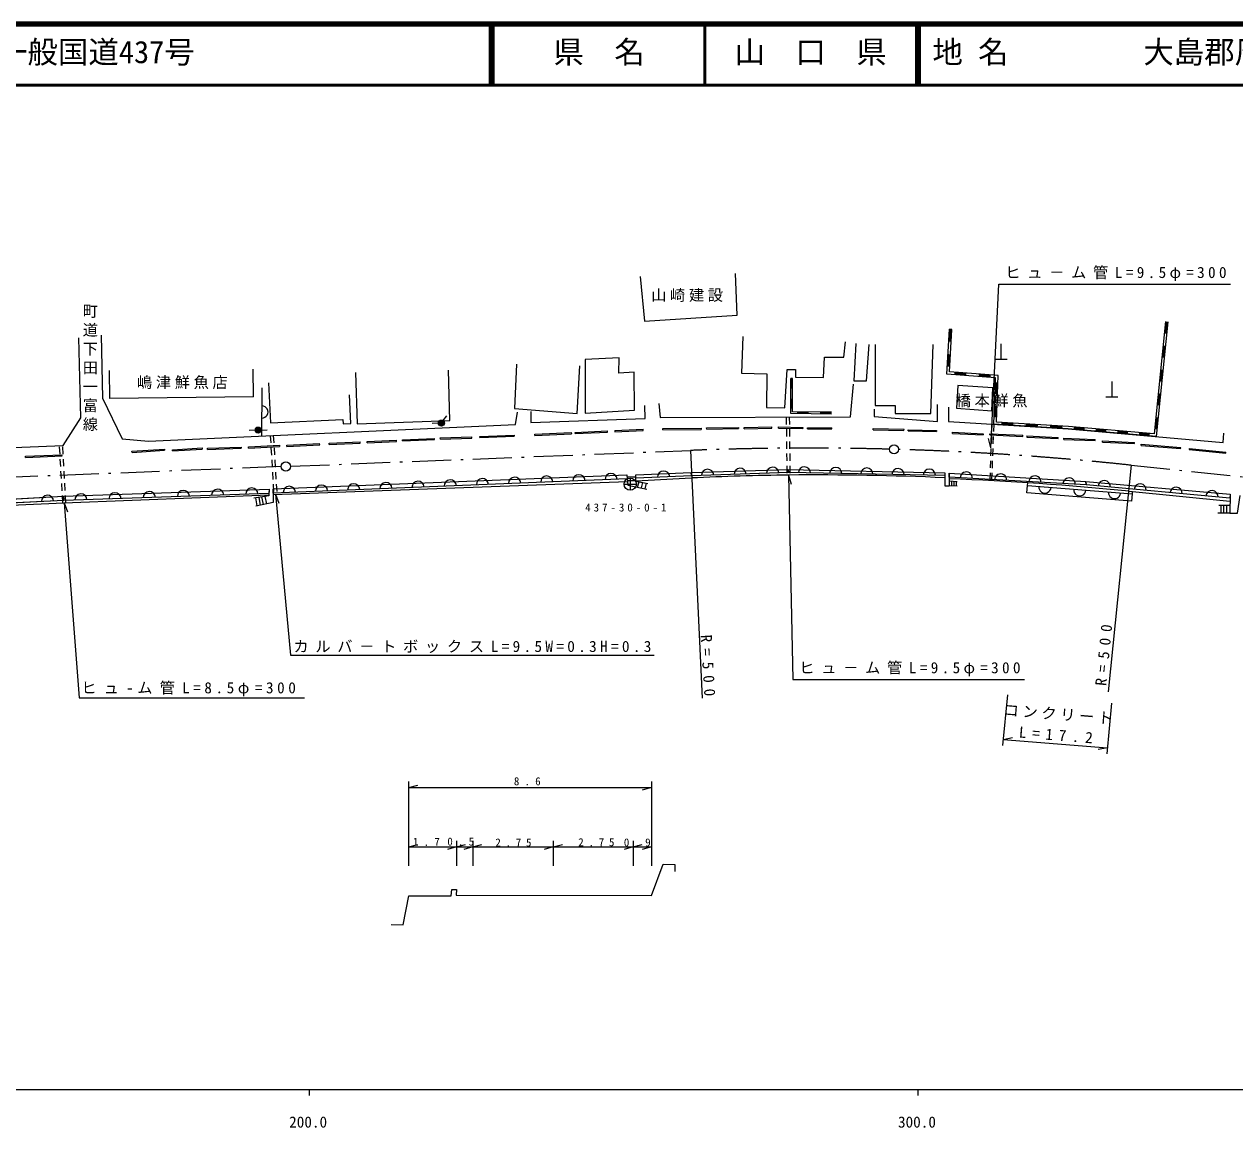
# Model space of a CAD drawing. Units: millimetres, scale not verified. Extents: x 40000 to 680000, y 20000 to 380000.
# Drawn here: x 221202 to 420040, y 198715 to 380000 of the extents above; entities that cross this region are included whole.
import ezdxf
from ezdxf.enums import TextEntityAlignment as Align

# ---------------------------------------------------------------- set-up
doc = ezdxf.new("R2010")
doc.units = ezdxf.units.MM
doc.header["$LTSCALE"] = 1000
doc.linetypes.add('USER1', pattern=[2, 1.2, -0.8])
doc.linetypes.add('USER3', pattern=[10, 6.4, -1.6, 0.4, -1.6])
for name, color, linetype, lineweight in [('M-BGD', 7, 'Continuous', 25), ('M-BGD-RSTR', 7, 'Continuous', 13), ('M-BMK', 2, 'USER3', 13), ('M-BMK-OTRS', 5, 'Continuous', 25), ('M-BMK-SRVR', 3, 'Continuous', 25), ('M-STR-HTXT', 7, 'Continuous', 13), ('M-STR-STR3', 7, 'Continuous', 25), ('M-TTL', 2, 'Continuous', 140), ('M-TTL-BAND', 7, 'Continuous', 25), ('M-TTL-LINE', 7, 'Continuous', 50)]:
    doc.layers.add(name, color=color, linetype=linetype, lineweight=lineweight)
doc.layers.add('M-BMK-HTXT', color=7, linetype='Continuous')
doc.layers.add('M-TTL-TXT', color=7, linetype='Continuous')
doc.styles.add('@ＭＳ ゴシック', font='')
doc.styles.add('ＭＳ ゴシック', font='')
doc.styles.get('@ＭＳ ゴシック').set_extended_font_data('@MS Gothic')
doc.styles.get('ＭＳ ゴシック').set_extended_font_data('MS Gothic')

# ---------------------------------------------------------------- blocks, each defined once
blk = doc.blocks.new('MARK14C10L10W1')
at = {"color": 3, "linetype": 'Continuous', "lineweight": 25}
for p, q in [((-0.05, 0), (0.05, 0)), ((0, 0.05), (0, -0.05))]:
    blk.add_line(p, q, dxfattribs=at)
blk.add_circle((0, 0), 0.05, dxfattribs=at)
blk = doc.blocks.new('MARK28C15L7W1')
at = {"color": 7, "linetype": 'Continuous', "lineweight": 25}
blk.add_line((0, 0), (0.014, -0.05), dxfattribs=at)
blk = doc.blocks.new('MARK1221C15L14W1')
at = {"color": 7, "linetype": 'Continuous', "lineweight": 25}
blk.add_arc((0, 0), 0.05, 270, 90, dxfattribs=at)
blk = doc.blocks.new('MARK1049C15L7W1')
at = {"color": 7, "linetype": 'Continuous', "lineweight": 25}
for p, q in [((0, 0.05), (0, -0.05)), ((-0.04, -0.05), (0.04, -0.05))]:
    blk.add_line(p, q, dxfattribs=at)
blk = doc.blocks.new('MARK28C15L16W1')
at = {"color": 7, "linetype": 'Continuous', "lineweight": 13}
blk.add_line((0, 0), (0.014, -0.05), dxfattribs=at)
blk = doc.blocks.new('MARK5C10L10W1')
at = {"color": 3, "linetype": 'Continuous', "lineweight": 25}
blk.add_circle((0, 0), 0.05, dxfattribs=at)
blk = doc.blocks.new('MARK1192C15L7W1')
at = {"color": 7, "linetype": 'Continuous', "lineweight": 25}
for radius in [0.05, 0.044, 0.038, 0.032, 0.026, 0.02, 0.014, 0.008, 0.002]:
    blk.add_circle((0, 0), radius, dxfattribs=at)

msp = doc.modelspace()

# ---------------------------------------------------------------- hatches: boundary and pattern name
at = {"layer": 'M-BGD'}
for points in [[(408644, 331159), (408446, 329193), (408844, 329153), (409042, 331119)], [(373461, 327821), (373575, 329860), (373176, 329882), (373062, 327844)], [(408249, 327227), (408051, 325260), (408449, 325220), (408647, 327187)], [(373232, 323744), (373347, 325783), (372947, 325805), (372833, 323766)], [(375982, 322684), (373987, 322838), (373956, 322439), (375951, 322285)], [(379971, 322377), (377976, 322531), (377946, 322132), (379940, 321979)], [(407854, 323294), (407656, 321328), (408054, 321288), (408252, 323254)], [(347410, 320132), (347410, 321785), (347110, 321785), (347110, 320132)], [(381050, 319232), (381119, 321140), (380719, 321154), (380650, 319246)], [(347410, 316826), (347410, 318479), (347110, 318479), (347110, 316826)], [(407458, 319362), (407261, 317395), (407659, 317355), (407856, 319322)], [(350037, 316299), (348149, 316316), (348147, 316016), (350034, 315999)], [(353813, 316266), (351925, 316283), (351922, 315983), (353810, 315966)], [(380913, 315415), (380981, 317323), (380582, 317338), (380513, 315429)], [(383697, 314477), (381693, 314604), (381668, 314205), (383672, 314078)], [(387705, 314223), (385701, 314350), (385675, 313951), (387679, 313824)], [(407063, 315429), (406866, 313463), (407264, 313423), (407461, 315389)], [(391712, 313969), (389708, 314096), (389683, 313697), (391687, 313570)], [(395393, 313674), (393610, 313828), (393576, 313430), (395359, 313276)], [(398960, 313365), (397177, 313520), (397142, 313121), (398925, 312967)], [(402526, 313057), (400743, 313211), (400709, 312813), (402492, 312658)], [(406093, 312748), (404310, 312902), (404275, 312504), (406058, 312349)]]:
    msp.add_hatch(color=256, dxfattribs=at).paths.add_polyline_path(points)

# ---------------------------------------------------------------- linework, layer by layer
for p, q in [((408644, 331159), (406788, 312688)), ((409042, 331119), (407146, 312255)), ((372764, 322531), (373176, 329882)), ((373575, 329860), (373176, 329882)), ((373185, 322899), (373575, 329860)), ((235281, 318516), (235232, 323095)), ((258856, 318763), (258815, 323350)), ((380746, 321917), (372764, 322531)), ((381160, 322286), (373185, 322899)), ((380885, 314655), (381160, 322286)), ((347110, 316025), (347110, 321785)), ((347410, 321785), (347110, 321785)), ((347410, 316322), (347410, 321785)), ((356919, 315484), (357407, 320852)), ((380472, 314280), (380746, 321917)), ((258856, 318763), (235281, 318516)), ((301910, 314264), (302235, 316297)), ((304431, 316378), (304431, 314589)), ((323221, 315240), (323140, 317354)), ((325441, 317680), (325685, 315402)), ((353813, 316266), (347410, 316322)), ((360824, 316785), (360824, 315565)), ((371235, 314752), (371235, 317517)), ((373034, 317110), (373034, 314752)), ((289228, 314452), (288229, 314416)), ((290017, 314877), (290597, 315692)), ((353810, 315966), (347110, 316025)), ((392686, 313507), (380472, 314280)), ((392716, 313906), (380885, 314655)), ((259127, 313296), (258128, 313250)), ((260126, 313338), (261125, 313374)), ((407146, 312255), (392686, 313507)), ((406788, 312688), (392716, 313906)), ((418142, 311304), (418259, 312799)), ((373133, 306267), (373133, 304156)), ((320197, 305950), (320325, 304288)), ((320220, 305650), (321666, 305650)), ((320268, 305024), (321676, 305048)), ((320325, 304288), (323481, 303638)), ((321678, 304930), (321661, 306003)), ((321678, 304930), (323637, 304565)), ((321956, 303952), (322230, 304827)), ((322587, 303822), (322838, 304714)), ((323193, 303697), (323400, 304609)), ((374449, 304828), (373133, 304943)), ((373497, 304912), (373488, 304142)), ((373894, 304877), (373880, 304126)), ((374249, 304846), (374249, 304112)), ((385999, 304201), (386035, 304654)), ((261381, 302504), (258894, 302167)), ((259729, 302280), (259946, 300994)), ((260164, 302339), (260446, 301090)), ((260710, 302413), (261006, 301198)), ((261426, 303636), (261381, 302504)), ((262113, 303660), (262113, 301411)), ((374459, 304103), (373133, 304156)), ((403192, 303242), (403159, 302829)), ((259180, 302206), (259410, 300890)), ((262113, 301411), (259219, 300853)), ((419221, 300922), (417400, 300922)), ((417744, 300922), (417737, 299690)), ((418188, 300922), (418188, 299690)), ((418679, 300922), (418672, 299689)), ((419199, 299688), (417250, 299691))]:
    msp.add_line(p, q, dxfattribs=at)
at = {"layer": 'M-BGD', "linetype": 'USER1'}
for p, q in [((346364, 315456), (346467, 305934)), ((346864, 315457), (346967, 305940)), ((380138, 314294), (379787, 305016)), ((380437, 314283), (380087, 305005)), ((261611, 312407), (262202, 302770)), ((262110, 312430), (262702, 302788)), ((227532, 301368), (227009, 310751)), ((228032, 301388), (227508, 310770))]:
    msp.add_line(p, q, dxfattribs=at)
at = {"layer": 'M-BGD'}
for points in [[(322383, 338571), (323112, 331217), (338283, 332211), (338018, 339034)], [(227589, 310773), (230517, 315329), (230192, 328506)], [(233852, 328912), (234080, 318547), (237267, 311901)], [(339211, 328700), (339007, 322663), (343174, 322580), (343147, 317011), (346110, 316991), (346498, 323267), (347889, 323267), (347889, 322008), (352461, 321942), (352659, 325321), (355839, 325321), (356104, 327838)], [(357776, 327526), (357444, 321431), (359564, 321431), (359962, 327393)], [(360961, 327412), (360961, 317371), (364272, 317371), (364274, 316025), (370093, 316025), (370484, 327412)], [(302069, 324146), (301738, 316858), (312007, 316063), (312471, 323881)], [(275641, 322767), (275912, 314343), (291116, 314923), (290904, 323191)], [(261331, 321071), (261649, 314537), (273525, 315084), (273574, 314340), (274827, 314409), (274634, 319110)], [(372417, 306307), (372421, 304156), (373133, 304156)], [(403159, 302829), (403063, 301633), (385903, 303005), (385999, 304201)], [(419254, 302776), (419199, 299688), (420460, 299688), (420921, 302590)], [(281477, 232112), (283458, 232062), (284360, 236826), (291356, 236826), (291456, 237879), (292208, 237854), (292158, 236926), (324222, 236851), (326178, 242025), (328065, 241975), (328065, 240797)]]:
    msp.add_lwpolyline(points, dxfattribs=at)
for points in [[(313330, 324941), (313322, 316126), (321432, 316584), (321414, 322821), (318857, 322693), (318897, 325206)], [(374561, 320643), (374345, 316920), (380152, 316513), (380287, 320285)], [(385999, 304201), (403159, 302829), (403063, 301633), (385903, 303005)]]:
    msp.add_lwpolyline(points, close=True, dxfattribs=at)
at = {"layer": 'M-BGD-RSTR'}
msp.add_line((380079, 312748), (380379, 312736), dxfattribs=at)
at = {"layer": 'M-BMK'}
for p, q in [((264928, 307381), (330667, 309985)), ((263429, 307322), (206320, 305059)), ((402993, 307558), (425654, 305212))]:
    msp.add_line(p, q, dxfattribs=at)
for start, end in [(88.48447, 92.22824), (83.92833, 88.31258)]:
    msp.add_arc((350107, -189637), 500000, start, end, dxfattribs=at)
at = {"layer": 'M-BMK-OTRS'}
for p, q in [((304431, 314589), (323221, 315240)), ((325685, 315402), (356919, 315484)), ((360824, 315565), (371235, 314752)), ((373034, 314752), (392686, 313507)), ((392686, 313507), (418142, 311304)), ((262113, 302767), (320277, 304906)), ((321676, 305017), (330784, 305460)), ((402670, 303294), (419234, 301656))]:
    msp.add_line(p, q, dxfattribs=at)
for points in [[(237267, 311901), (241602, 311486), (301910, 314264)], [(176597, 310041), (189489, 309288), (227589, 310773)], [(135829, 293641), (163285, 296707), (187284, 298998), (206501, 300458), (227701, 301375), (261389, 302703)]]:
    msp.add_lwpolyline(points, dxfattribs=at)
for centre, start, end in [((353742, -194013), 90.79346, 92.63177), ((350984, -194044), 87.54303, 90.47736), ((353610, -194294), 84.36915, 87.76233)]:
    msp.add_arc(centre, 500000, start, end, dxfattribs=at)
at = {"layer": 'M-STR-HTXT'}
for p, q in [((330667, 309985), (332574, 269272)), ((402993, 307558), (399250, 270309)), ((382694, 269853), (381892, 261509)), ((399051, 260137), (399854, 268481)), ((381988, 262504), (399147, 261132)), ((284360, 241756), (284360, 255592)), ((284360, 254592), (324222, 254592)), ((324222, 255592), (324222, 241756)), ((284360, 244854), (292208, 244854)), ((292208, 245854), (292208, 241756)), ((292208, 244854), (294890, 244854)), ((294890, 245854), (294890, 241756)), ((294890, 244854), (308095, 244854)), ((308095, 245854), (308095, 241756)), ((308095, 244854), (321226, 244854)), ((321226, 245854), (321226, 241756)), ((321226, 244854), (324222, 244854))]:
    msp.add_line(p, q, dxfattribs=at)
for points in [[(379954, 310407), (381311, 337312), (419353, 337312)], [(346738, 305938), (347472, 272381), (385513, 272381)], [(262477, 302780), (264922, 276330), (324663, 276330)], [(227777, 301379), (230231, 269317), (267239, 269317)]]:
    msp.add_lwpolyline(points, dxfattribs=at)
at = {"layer": 'M-STR-STR3'}
for p, q in [((260219, 312346), (260277, 320258)), ((289547, 312028), (294744, 312218)), ((294751, 312018), (294744, 312218)), ((296043, 312282), (301652, 312503)), ((296051, 312082), (296043, 312282)), ((296051, 312082), (301660, 312304)), ((301652, 312503), (301660, 312304)), ((305074, 312630), (311063, 312915)), ((305083, 312430), (305074, 312630)), ((305083, 312430), (311072, 312716)), ((311063, 312915), (311072, 312716)), ((311697, 312947), (316988, 313200)), ((311706, 312747), (311697, 312947)), ((311706, 312747), (316998, 313001)), ((316998, 313001), (316988, 313200)), ((318194, 313264), (322884, 313454)), ((318194, 313264), (318202, 313064)), ((318202, 313064), (322892, 313254)), ((322892, 313254), (322884, 313454)), ((326070, 313581), (332408, 313644)), ((326072, 313381), (326070, 313581)), ((326072, 313381), (332410, 313444)), ((332408, 313644), (332410, 313444)), ((333294, 313676), (338522, 313771)), ((333297, 313476), (333294, 313676)), ((333297, 313476), (338526, 313571)), ((338522, 313771), (338526, 313571)), ((339442, 313739), (344005, 313834)), ((339446, 313539), (339442, 313739)), ((339446, 313539), (344009, 313634)), ((344009, 313634), (344005, 313834)), ((345086, 313634), (345090, 313834)), ((345086, 313634), (349079, 313571)), ((345090, 313834), (349082, 313771)), ((349082, 313771), (349079, 313571)), ((349871, 313708), (353832, 313708)), ((349871, 313508), (349871, 313708)), ((349871, 313508), (353832, 313508)), ((353832, 313508), (353832, 313708)), ((360635, 313381), (360640, 313581)), ((360635, 313381), (365705, 313254)), ((360640, 313581), (365710, 313454)), ((365705, 313254), (365710, 313454)), ((366389, 313186), (366394, 313386)), ((366389, 313186), (371046, 313072)), ((366394, 313386), (371051, 313272)), ((371051, 313272), (371046, 313072)), ((373650, 312779), (373660, 312979)), ((373650, 312779), (378720, 312525)), ((373660, 312979), (378730, 312725)), ((378730, 312725), (378720, 312525)), ((379798, 312525), (379807, 312725)), ((379798, 312525), (385216, 312272)), ((379807, 312725), (385225, 312472)), ((385216, 312272), (385225, 312472)), ((385871, 312377), (385862, 312177)), ((385862, 312177), (391027, 311923)), ((385871, 312377), (391036, 312123)), ((238899, 309870), (244249, 310202)), ((244249, 310202), (244261, 310002)), ((245566, 310095), (250415, 310412)), ((245579, 309895), (250428, 310212)), ((250415, 310412), (250428, 310212)), ((251308, 310349), (256853, 310539)), ((251315, 310149), (251308, 310349)), ((251315, 310149), (256860, 310339)), ((256853, 310539), (256860, 310339)), ((258033, 310570), (263135, 310856)), ((258044, 310371), (258033, 310570)), ((258044, 310371), (263146, 310656)), ((263135, 310856), (263146, 310656)), ((264341, 310856), (269728, 311109)), ((264350, 310656), (264341, 310856)), ((264350, 310656), (269737, 310909)), ((269737, 310909), (269728, 311109)), ((271271, 311173), (276373, 311394)), ((271280, 310973), (271271, 311173)), ((271280, 310973), (276382, 311195)), ((276382, 311195), (276373, 311394)), ((277545, 311426), (282330, 311648)), ((277554, 311226), (277545, 311426)), ((277554, 311226), (282339, 311448)), ((282339, 311448), (282330, 311648)), ((283335, 311743), (288595, 311965)), ((283344, 311543), (283335, 311743)), ((283344, 311543), (288604, 311765)), ((288604, 311765), (288595, 311965)), ((289554, 311828), (289547, 312028)), ((289554, 311828), (294751, 312018)), ((391027, 311923), (391036, 312123)), ((391977, 311797), (391985, 311996)), ((391977, 311797), (397111, 311606)), ((391985, 311996), (397118, 311806)), ((397111, 311606), (397118, 311806)), ((398315, 311353), (398324, 311553)), ((398315, 311353), (403575, 311099)), ((398324, 311553), (403585, 311299)), ((403575, 311099), (403585, 311299)), ((404643, 310814), (404660, 311014)), ((404643, 310814), (411139, 310276)), ((404660, 311014), (411156, 310475)), ((411139, 310276), (411156, 310475)), ((412554, 310316), (412534, 310117)), ((412554, 310316), (418574, 309714)), ((221426, 309022), (227407, 309282)), ((221434, 308822), (221426, 309022)), ((221434, 308822), (227415, 309082)), ((227415, 309082), (227407, 309282)), ((238912, 309670), (238899, 309870)), ((238912, 309670), (244261, 310002)), ((245579, 309895), (245566, 310095)), ((412534, 310117), (418554, 309515)), ((418554, 309515), (418574, 309714)), ((321661, 306003), (330746, 306370)), ((330746, 306370), (346650, 306857)), ((346790, 306335), (330790, 305794)), ((346650, 306857), (372417, 306307)), ((372418, 305866), (346790, 306335)), ((373133, 306267), (395593, 304864)), ((262113, 303663), (320197, 305950)), ((320246, 305318), (262113, 302981)), ((330790, 305794), (321670, 305414)), ((395641, 304312), (373133, 305606)), ((395593, 304864), (419254, 302776)), ((419243, 302117), (395641, 304312)), ((206473, 301275), (227666, 302456)), ((227666, 302456), (261426, 303636)), ((261398, 302921), (227700, 301744)), ((385999, 304201), (403159, 302829)), ((227700, 301744), (206384, 300744))]:
    msp.add_line(p, q, dxfattribs=at)
for points in [[(330790, 305794), (321670, 305414), (321661, 306003), (330746, 306370)], [(346790, 306335), (330790, 305794), (330746, 306370), (346650, 306857)], [(372418, 305866), (346790, 306335), (346650, 306857), (372417, 306307)], [(395641, 304312), (373133, 305606), (373133, 306267), (395593, 304864)], [(320246, 305318), (262113, 302981), (262113, 303663), (320197, 305950)], [(419243, 302117), (395641, 304312), (395593, 304864), (419254, 302776)], [(227700, 301744), (206384, 300744), (206473, 301275), (227666, 302456)], [(261398, 302921), (227700, 301744), (227666, 302456), (261426, 303636)]]:
    msp.add_lwpolyline(points, close=True, dxfattribs=at)
at = {"layer": 'M-TTL'}
msp.add_line((680000, 380000), (40000, 380000), dxfattribs=at)
at = {"layer": 'M-TTL-BAND'}
for p, q in [((40000, 205000), (579000, 205000)), ((268000, 205000), (268000, 204000)), ((368000, 205000), (368000, 204000))]:
    msp.add_line(p, q, dxfattribs=at)
at = {"layer": 'M-TTL-LINE'}
for p, q in [((297750, 380000), (297750, 370000)), ((298250, 380000), (298250, 370000)), ((333000, 380000), (333000, 370000)), ((367750, 380000), (367750, 370000)), ((368250, 380000), (368250, 370000)), ((40000, 370000), (680000, 370000))]:
    msp.add_line(p, q, dxfattribs=at)

# ---------------------------------------------------------------- block references
at = {"layer": 'M-BGD'}
for name, p, xscale, yscale in [('MARK1049C15L7W1', (381627, 326241), 25000, 25000), ('MARK1049C15L7W1', (399835, 320057), 25000, 25000), ('MARK1192C15L7W1', (289728, 314469), 10000, 10000), ('MARK1192C15L7W1', (259626, 313320), 10000, 10000)]:
    msp.add_blockref(name, p, dxfattribs=dict(at, xscale=xscale, yscale=yscale))
at = {"layer": 'M-BGD', "xscale": 30000, "yscale": 30000}
for p, rotation in [((381988, 262504), 85.42898), ((399147, 261132), 265.42898)]:
    msp.add_blockref('MARK28C15L7W1', p, dxfattribs=dict(at, rotation=rotation))
at = {"layer": 'M-BMK-SRVR'}
for name, p, xscale, yscale in [('MARK5C10L10W1', (364081, 310168), 15000, 15000), ('MARK5C10L10W1', (264179, 307351), 15000, 15000), ('MARK14C10L10W1', (320748, 304432), 20000, 20000)]:
    msp.add_blockref(name, p, dxfattribs=dict(at, xscale=xscale, yscale=yscale))
at = {"layer": 'M-STR-HTXT', "xscale": 30000, "yscale": 30000}
for p, rotation in [((379954, 310407), 177.11333), ((346738, 305938), 1.25159), ((262477, 302780), 5.28), ((227777, 301379), 4.37711), ((284360, 254592), 90), ((324222, 254592), 270), ((284360, 244854), 90), ((292208, 244854), 270), ((292208, 244854), 90), ((294890, 244854), 270), ((294890, 244854), 90), ((308095, 244854), 270), ((308095, 244854), 90), ((321226, 244854), 270), ((321226, 244854), 90), ((324222, 244854), 270)]:
    msp.add_blockref('MARK28C15L16W1', p, dxfattribs=dict(at, rotation=rotation))
at = {"layer": 'M-STR-STR3', "xscale": 20000, "yscale": 20000}
for p, rotation in [((260248, 316302), 359.58331), ((317603, 305212), 92.30163), ((326230, 305604), 92.38256), ((333457, 305884), 91.93559), ((338790, 306064), 91.93559), ((344124, 306244), 91.93559), ((349353, 306288), 88.95191), ((354479, 306194), 88.95191), ((359604, 306100), 88.95191), ((364729, 306006), 88.95191), ((369855, 305913), 88.95191), ((375946, 305444), 86.70812), ((270040, 303300), 92.30163), ((275325, 303512), 92.30163), ((280610, 303725), 92.30163), ((285895, 303937), 92.30163), ((291179, 304150), 92.30163), ((296464, 304362), 92.30163), ((301749, 304575), 92.30163), ((307034, 304787), 92.30163), ((312319, 304999), 92.30163), ((381573, 305121), 86.70812), ((387200, 304797), 86.70812), ((392827, 304473), 86.70812), ((398591, 304037), 84.6886), ((404492, 303489), 84.6886), ((225035, 301619), 92.68738), ((230508, 301842), 91.99986), ((236124, 302038), 91.99986), ((241741, 302234), 91.99986), ((247357, 302430), 91.99986), ((252973, 302627), 91.99986), ((258589, 302823), 91.99986), ((264755, 303088), 92.30163), ((388859, 303972), 265.42901), ((394579, 303515), 265.42901), ((400299, 303058), 265.42901), ((410392, 302940), 84.6886), ((416292, 302392), 84.6886)]:
    msp.add_blockref('MARK1221C15L14W1', p, dxfattribs=dict(at, rotation=rotation))

# ---------------------------------------------------------------- texts
at = {"layer": 'M-BMK-HTXT', "char_height": 1833, "attachment_point": 7, "style": 'ＭＳ ゴシック'}
for s, insert in [('\\T1.24;山崎建設', (324184, 334379)), ('\\T1.24;嶋津鮮魚店', (239729, 320053)), ('\\T1.24;橋本鮮魚', (374200, 317041))]:
    msp.add_mtext(s, dxfattribs=dict(at, insert=insert))
at = {"layer": 'M-BMK-HTXT', "insert": (230884, 334155), "char_height": 1833, "attachment_point": 7, "rotation": 270, "style": '@ＭＳ ゴシック'}
msp.add_mtext('\\T1.24;町道下田一富線', dxfattribs=at)
at = {"layer": 'M-BMK-SRVR', "insert": (313348, 299932), "char_height": 1320, "attachment_point": 7, "style": 'ＭＳ ゴシック'}
msp.add_mtext('\\T1.54;437-30-0-1', dxfattribs=at)
at = {"layer": 'M-STR-HTXT', "attachment_point": 7, "style": 'ＭＳ ゴシック'}
for s, insert, char_height in [('\\T1.44;ヒュ－ム管L=9.5φ=300', (382344, 337812), 1833), ('\\T1.44;カルバ－トボックスL=9.5W=0.3H=0.3', (265425, 276690), 1833), ('\\T1.44;ヒュ－ム管L=9.5φ=300', (348505, 272881), 1833), ('\\T1.47;ヒュ-ム管L=8.5φ=300', (230587, 269584), 1833), ('\\T1.95;8.6', (301631, 254958), 1320), ('\\T1.95;1.7', (285064, 245015), 1320), ('\\T1.95;0.5', (290697, 245050), 1320), ('\\T1.87;2.75', (298591, 244898), 1320), ('\\T1.87;2.75', (312206, 244944), 1320), ('\\T1.95;0.9', (319692, 244909), 1320)]:
    msp.add_mtext(s, dxfattribs=dict(at, insert=insert, char_height=char_height))
at = {"layer": 'M-STR-HTXT', "char_height": 1833, "attachment_point": 7, "style": 'ＭＳ ゴシック'}
for s, insert, rotation in [('\\T1.78;R=500', (398954, 271243), 84.4), ('\\T1.78;R=500', (332277, 279658), 273.5), ('\\T1.24;コンクリート', (382012, 266384), 355.4), ('\\T1.75;L=17.2', (384522, 262803), 355.4)]:
    msp.add_mtext(s, dxfattribs=dict(at, insert=insert, rotation=rotation))
at = {"layer": 'M-TTL-BAND', "style": 'ＭＳ ゴシック'}
for s, p in [('200.0', (264719, 198195)), ('300.0', (364719, 198195))]:
    msp.add_text(s, height=1833, dxfattribs=at).set_placement(p, align=Align.BOTTOM_LEFT)
at = {"layer": 'M-TTL-TXT', "style": 'ＭＳ ゴシック'}
for s, p in [('一般国道437号', (216734, 372500)), ('県\u3000名', (308125, 372500)), ('地 名', (370380, 372500)), ('大島郡周防大島町大字西方', (405024, 372500)), ('山\u3000口\u3000県', (337875, 372500))]:
    msp.add_text(s, height=3666, dxfattribs=at).set_placement(p, align=Align.BOTTOM_LEFT)

doc.saveas('drawing.dxf')
